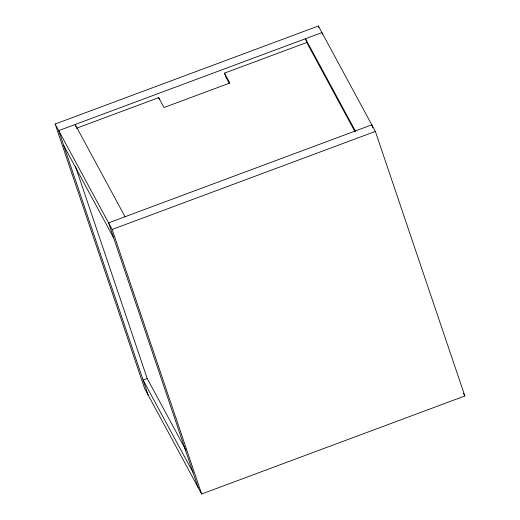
<?xml version="1.0" encoding="UTF-8"?>
<svg xmlns="http://www.w3.org/2000/svg" width="520" height="520" viewBox="0 0 520 520"><rect width="100%" height="100%" fill="white"/><g stroke="black" fill="none" stroke-linecap="round" stroke-linejoin="round"><path stroke-width="0.78" d="M55.139 124.026L318.357 26L375.356 131.423L464.861 395.974L201.643 494L144.644 388.576L55.139 124.026L112.145 229.45L201.643 494M76.434 128.265L158.691 97.637L164.034 107.517L229.833 83.011L224.49 73.125L306.748 42.497L355.089 131.898M112.145 229.45L375.356 131.423M185.952 450.184L147.206 378.521L143.091 380.049L192.966 472.297M355.342 130.962L305.468 38.714L306.748 42.497M463.431 393.341L464.861 395.974M229.203 83.259L225.771 76.908L224.49 73.125M125.034 216.73L75.153 124.488L75.92 126.757M63.817 145.73L113.698 237.978M372.821 127.855L371.793 124.833L108.583 222.859L198.081 487.409M322.433 34.099L321.919 32.591L58.702 130.618L148.207 395.168M318.357 26L318.87 27.514M158.691 97.637L159.198 99.145M75.472 166.478L147.206 378.521"/></g></svg>
